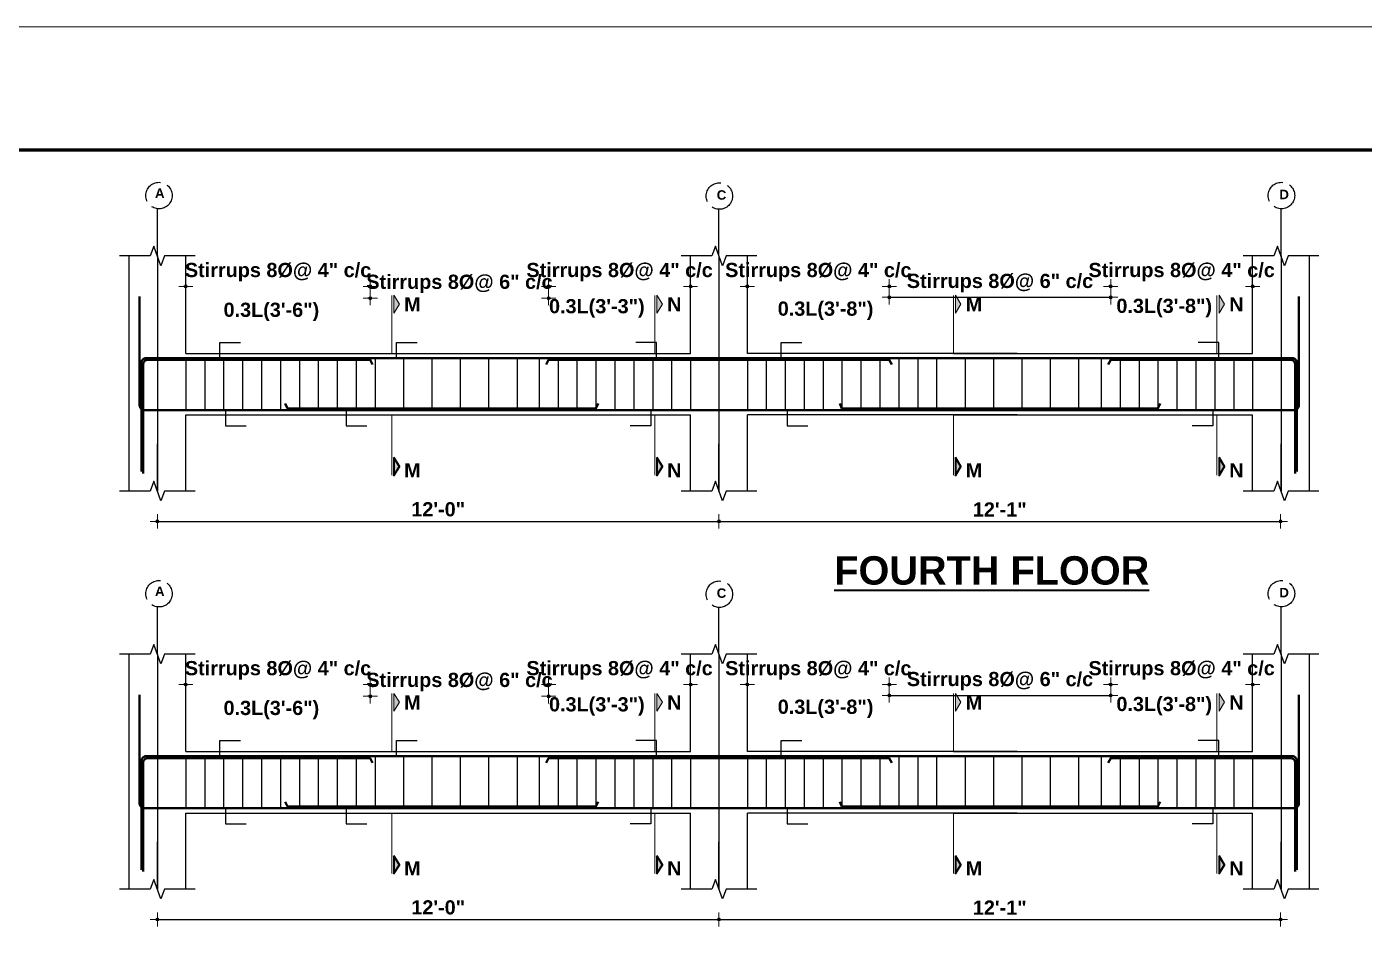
# Model space of a CAD drawing. Header units: inches. Extents: x -12073856 to 12321241, y -1226296 to 1319224.
# Drawn here: x 125632 to 126197, y 46108 to 46494 of the extents above; entities that cross this region are included whole.
import ezdxf
from ezdxf.enums import TextEntityAlignment as Align

# ---------------------------------------------------------------- set-up
doc = ezdxf.new("R2010")
doc.units = ezdxf.units.IN
doc.header["$MEASUREMENT"] = 0
doc.header["$PDMODE"] = 35
doc.linetypes.add('ACAD_ISO02W100', pattern=[15, 12, -3])
for name, color, linetype, lineweight in [('BAR', 5, 'Continuous', 40), ('BORDER', 7, 'Continuous', 60), ('Dimension', 130, 'Continuous', 9), ('Hatch', 9, 'Continuous', 9), ('HATCH1', 4, 'ACAD_ISO02W100', 13), ('TEXT', 255, 'Continuous', 35), ('Window', 3, 'Continuous', 0)]:
    doc.layers.add(name, color=color, linetype=linetype, lineweight=lineweight)
doc.layers.add('STIRRUP', color=10, linetype='Continuous')
doc.styles.add('1.8 str', font='times.ttf', dxfattribs={"width": 0.8, "height": 6})
doc.styles.add('STYLE1', font='arialbd.ttf')
doc.dimstyles.new('1.4', dxfattribs={"dimscale": 0, "dimtxt": 6, "dimasz": 0.5, "dimexe": 2, "dimexo": 9, "dimgap": 2, "dimtad": 1, "dimdec": 0, "dimlfac": 0.5, "dimzin": 3, "dimdsep": 46, "dimlunit": 4, "dimtxsty": '1.8 str', "dimblk": 'DIM', "dimcen": 3, "dimdle": 3, "dimse1": 1, "dimse2": 1, "dimclrd": 256, "dimclre": 256, "dimclrt": 7, "dimadec": 1, "dimazin": 2, "dimtfac": 1, "dimtdec": 0, "dimtix": 1, "dimtofl": 0, "dimtmove": 2, "dimatfit": 3, "dimldrblk": 'ARROW', "dimfxl": 2, "dimfrac": 2, "dimtolj": 2, "dimtzin": 0, "dimarcsym": 0})

# ---------------------------------------------------------------- blocks, each defined once
blk = doc.blocks.new('DIM')
at = {"layer": 'Dimension'}
h = blk.add_hatch(color=256, dxfattribs=at)
h.paths.add_polyline_path([(0, 1.3), (0, 0), (1.3, 0, 0.414214)])
h.paths.add_polyline_path([(1.3, 0), (0, 0), (0, -1.3, 0.414214)])
h.paths.add_polyline_path([(0, 0), (-1.3, 0, 0.414214), (0, -1.3)])
h.paths.add_polyline_path([(0, 1.3, 0.414214), (-1.3, 0), (0, 0)])
for p, q in [((-6, 0), (6, 0)), ((0, 6), (0, -6))]:
    blk.add_line(p, q, dxfattribs=at)
blk.add_circle((0, 0), 1.28, dxfattribs=at)
blk = doc.blocks.new('*D987')
at = {"layer": 'Defpoints', "color": 0, "ltscale": 10, "transparency": 16777216}
for p in [(125777.27, 46215.7), (125699.27, 46203.72), (125777.27, 46199.16)]:
    blk.add_point(p, dxfattribs=at)
at = {"layer": 'Dimension', "lineweight": -2, "ltscale": 10, "transparency": 16777216}
for p, q in [((125698.77, 46215.7), (125698.27, 46215.7)), ((125777.77, 46215.7), (125778.27, 46215.7))]:
    blk.add_line(p, q, dxfattribs=at)
at = {"layer": 'Dimension', "lineweight": -2, "ltscale": 10, "transparency": 16777216, "xscale": 0.5, "yscale": 0.5, "zscale": 0.5}
blk.add_blockref('DIM', (125699.27, 46215.7), dxfattribs=at)
at = {"layer": 'Dimension', "lineweight": -2, "ltscale": 10, "transparency": 16777216, "xscale": 0.5, "yscale": 0.5, "zscale": 0.5, "rotation": 180}
blk.add_blockref('DIM', (125777.27, 46215.7), dxfattribs=at)
at = {"layer": 'Dimension', "color": 7, "ltscale": 10, "transparency": 16777216, "insert": (125738.27, 46221.73), "char_height": 6, "attachment_point": 5, "style": 'STYLE1'}
blk.add_mtext('\\A2;Stirrups 8%%C@ 4" c/c', dxfattribs=at)
blk = doc.blocks.new('ARROW')
at = {"layer": 'Hatch'}
h = blk.add_hatch(color=256, dxfattribs=at)
h.dxf.hatch_style = 1
h.paths.add_polyline_path([(12191115.8, -1270860.1), (12191485.4, -1270660.1), (12191115.8, -1270660.1)])
for p, q in [((12191115.8, -1270860.1), (12191115.8, -1270060.1)), ((12191015.8, -1270160.1), (12196382.9, -1270160.1)), ((12191485.4, -1270660.1), (12190746.1, -1270660.1)), ((12190746.1, -1270660.1), (12191115.8, -1270860.1)), ((12191485.4, -1270660.1), (12191115.8, -1270860.1))]:
    blk.add_line(p, q, dxfattribs=at)
blk = doc.blocks.new('*D988')
at = {"layer": 'Defpoints', "color": 0, "ltscale": 10, "transparency": 16777216}
for p in [(125852.62, 46210.72), (125777.27, 46194.18), (125852.62, 46179.66)]:
    blk.add_point(p, dxfattribs=at)
at = {"layer": 'Dimension', "lineweight": -2, "ltscale": 10, "transparency": 16777216}
for p, q in [((125776.77, 46210.72), (125776.27, 46210.72)), ((125853.12, 46210.72), (125853.62, 46210.72))]:
    blk.add_line(p, q, dxfattribs=at)
at = {"layer": 'Dimension', "lineweight": -2, "ltscale": 10, "transparency": 16777216, "xscale": 0.5, "yscale": 0.5, "zscale": 0.5}
blk.add_blockref('DIM', (125777.27, 46210.72), dxfattribs=at)
at = {"layer": 'Dimension', "lineweight": -2, "ltscale": 10, "transparency": 16777216, "xscale": 0.5, "yscale": 0.5, "zscale": 0.5, "rotation": 180}
blk.add_blockref('DIM', (125852.62, 46210.72), dxfattribs=at)
at = {"layer": 'Dimension', "color": 7, "ltscale": 10, "transparency": 16777216, "insert": (125814.95, 46216.75), "char_height": 6, "attachment_point": 5, "style": 'STYLE1'}
blk.add_mtext('\\A2;Stirrups 8%%C@ 6" c/c', dxfattribs=at)
blk = doc.blocks.new('*D989')
at = {"layer": 'Defpoints', "color": 0, "ltscale": 10, "transparency": 16777216}
for p in [(125912.62, 46215.7), (125912.62, 46202.16), (125852.62, 46184.64)]:
    blk.add_point(p, dxfattribs=at)
at = {"layer": 'Dimension', "lineweight": -2, "ltscale": 10, "transparency": 16777216}
for p, q in [((125852.12, 46215.7), (125851.62, 46215.7)), ((125913.12, 46215.7), (125913.62, 46215.7))]:
    blk.add_line(p, q, dxfattribs=at)
at = {"layer": 'Dimension', "lineweight": -2, "ltscale": 10, "transparency": 16777216, "xscale": 0.5, "yscale": 0.5, "zscale": 0.5}
blk.add_blockref('DIM', (125852.62, 46215.7), dxfattribs=at)
at = {"layer": 'Dimension', "lineweight": -2, "ltscale": 10, "transparency": 16777216, "xscale": 0.5, "yscale": 0.5, "zscale": 0.5, "rotation": 180}
blk.add_blockref('DIM', (125912.62, 46215.7), dxfattribs=at)
at = {"layer": 'Dimension', "color": 7, "ltscale": 10, "transparency": 16777216, "insert": (125882.62, 46221.73), "char_height": 6, "attachment_point": 5, "style": 'STYLE1'}
blk.add_mtext('\\A2;Stirrups 8%%C@ 4" c/c', dxfattribs=at)
blk = doc.blocks.new('*D990')
at = {"layer": 'Defpoints', "color": 0, "ltscale": 10, "transparency": 16777216}
for p in [(125936.62, 46215.7), (125936.62, 46202.16), (125996.62, 46184.64)]:
    blk.add_point(p, dxfattribs=at)
at = {"layer": 'Dimension', "lineweight": -2, "ltscale": 10, "transparency": 16777216}
for p, q in [((125936.12, 46215.7), (125935.62, 46215.7)), ((125997.12, 46215.7), (125997.62, 46215.7))]:
    blk.add_line(p, q, dxfattribs=at)
at = {"layer": 'Dimension', "lineweight": -2, "ltscale": 10, "transparency": 16777216, "xscale": 0.5, "yscale": 0.5, "zscale": 0.5}
blk.add_blockref('DIM', (125936.62, 46215.7), dxfattribs=at)
at = {"layer": 'Dimension', "lineweight": -2, "ltscale": 10, "transparency": 16777216, "xscale": 0.5, "yscale": 0.5, "zscale": 0.5, "rotation": 180}
blk.add_blockref('DIM', (125996.62, 46215.7), dxfattribs=at)
at = {"layer": 'Dimension', "color": 7, "ltscale": 10, "transparency": 16777216, "insert": (125966.62, 46221.73), "char_height": 6, "attachment_point": 5, "style": 'STYLE1'}
blk.add_mtext('\\A2;Stirrups 8%%C@ 4" c/c', dxfattribs=at)
blk = doc.blocks.new('*D991')
at = {"layer": 'Defpoints', "color": 0, "ltscale": 10, "transparency": 16777216}
for p in [(126150.19, 46215.7), (126150.19, 46202.16), (126090.19, 46184.64)]:
    blk.add_point(p, dxfattribs=at)
at = {"layer": 'Dimension', "lineweight": -2, "ltscale": 10, "transparency": 16777216}
for p, q in [((126089.69, 46215.7), (126089.19, 46215.7)), ((126150.69, 46215.7), (126151.19, 46215.7))]:
    blk.add_line(p, q, dxfattribs=at)
at = {"layer": 'Dimension', "lineweight": -2, "ltscale": 10, "transparency": 16777216, "xscale": 0.5, "yscale": 0.5, "zscale": 0.5}
blk.add_blockref('DIM', (126090.19, 46215.7), dxfattribs=at)
at = {"layer": 'Dimension', "lineweight": -2, "ltscale": 10, "transparency": 16777216, "xscale": 0.5, "yscale": 0.5, "zscale": 0.5, "rotation": 180}
blk.add_blockref('DIM', (126150.19, 46215.7), dxfattribs=at)
at = {"layer": 'Dimension', "color": 7, "ltscale": 10, "transparency": 16777216, "insert": (126120.19, 46221.73), "char_height": 6, "attachment_point": 5, "style": 'STYLE1'}
blk.add_mtext('\\A2;Stirrups 8%%C@ 4" c/c', dxfattribs=at)
blk = doc.blocks.new('*D992')
at = {"layer": 'Defpoints', "color": 0, "ltscale": 10, "transparency": 16777216}
for p in [(126090.19, 46211.09), (125996.62, 46179.66), (126090.19, 46179.66)]:
    blk.add_point(p, dxfattribs=at)
at = {"layer": 'Dimension', "lineweight": -2, "ltscale": 10, "transparency": 16777216}
blk.add_line((125997.12, 46211.09), (126089.69, 46211.09), dxfattribs=at)
at = {"layer": 'Dimension', "lineweight": -2, "ltscale": 10, "transparency": 16777216, "xscale": 0.5, "yscale": 0.5, "zscale": 0.5, "rotation": 180}
blk.add_blockref('DIM', (125996.62, 46211.09), dxfattribs=at)
at = {"layer": 'Dimension', "lineweight": -2, "ltscale": 10, "transparency": 16777216, "xscale": 0.5, "yscale": 0.5, "zscale": 0.5}
blk.add_blockref('DIM', (126090.19, 46211.09), dxfattribs=at)
at = {"layer": 'Dimension', "color": 7, "ltscale": 10, "transparency": 16777216, "insert": (126043.41, 46217.12), "char_height": 6, "attachment_point": 5, "style": 'STYLE1'}
blk.add_mtext('\\A2;Stirrups 8%%C@ 6" c/c', dxfattribs=at)
blk = doc.blocks.new('*D993')
at = {"layer": 'Defpoints', "color": 0, "ltscale": 10, "transparency": 16777216}
for p in [(125924.62, 46129.2), (126161.98, 46129.2), (126161.98, 46116.39)]:
    blk.add_point(p, dxfattribs=at)
at = {"layer": 'Dimension', "lineweight": -2, "ltscale": 10, "transparency": 16777216}
blk.add_line((125925.12, 46116.39), (126161.48, 46116.39), dxfattribs=at)
at = {"layer": 'Dimension', "lineweight": -2, "ltscale": 10, "transparency": 16777216, "xscale": 0.5, "yscale": 0.5, "zscale": 0.5, "rotation": 180}
blk.add_blockref('DIM', (125924.62, 46116.39), dxfattribs=at)
at = {"layer": 'Dimension', "lineweight": -2, "ltscale": 10, "transparency": 16777216, "xscale": 0.5, "yscale": 0.5, "zscale": 0.5}
blk.add_blockref('DIM', (126161.98, 46116.39), dxfattribs=at)
at = {"layer": 'Dimension', "color": 7, "ltscale": 10, "transparency": 16777216, "insert": (126043.3, 46121.4), "char_height": 6, "attachment_point": 5, "style": 'STYLE1'}
blk.add_mtext('\\A2;12\'-1"', dxfattribs=at)
blk = doc.blocks.new('*D996')
at = {"layer": 'Defpoints', "color": 0, "ltscale": 10, "transparency": 16777216}
for p in [(125687.27, 46129.2), (125924.62, 46129.2), (125924.62, 46116.39)]:
    blk.add_point(p, dxfattribs=at)
at = {"layer": 'Dimension', "lineweight": -2, "ltscale": 10, "transparency": 16777216}
blk.add_line((125687.77, 46116.39), (125924.12, 46116.39), dxfattribs=at)
at = {"layer": 'Dimension', "lineweight": -2, "ltscale": 10, "transparency": 16777216, "xscale": 0.5, "yscale": 0.5, "zscale": 0.5, "rotation": 180}
blk.add_blockref('DIM', (125687.27, 46116.39), dxfattribs=at)
at = {"layer": 'Dimension', "lineweight": -2, "ltscale": 10, "transparency": 16777216, "xscale": 0.5, "yscale": 0.5, "zscale": 0.5}
blk.add_blockref('DIM', (125924.62, 46116.39), dxfattribs=at)
at = {"layer": 'Dimension', "color": 7, "ltscale": 10, "transparency": 16777216, "insert": (125805.95, 46121.46), "char_height": 6, "attachment_point": 5, "style": 'STYLE1'}
blk.add_mtext('\\A2;12\'-0"', dxfattribs=at)
blk = doc.blocks.new('*D997')
at = {"layer": 'Defpoints', "color": 0, "ltscale": 10, "transparency": 16777216}
for p in [(125924.62, 46129.2), (126161.98, 46129.2), (126161.98, 46116.39)]:
    blk.add_point(p, dxfattribs=at)
at = {"layer": 'Dimension', "lineweight": -2, "ltscale": 10, "transparency": 16777216}
blk.add_line((125925.12, 46116.39), (126161.48, 46116.39), dxfattribs=at)
at = {"layer": 'Dimension', "lineweight": -2, "ltscale": 10, "transparency": 16777216, "xscale": 0.5, "yscale": 0.5, "zscale": 0.5, "rotation": 180}
blk.add_blockref('DIM', (125924.62, 46116.39), dxfattribs=at)
at = {"layer": 'Dimension', "lineweight": -2, "ltscale": 10, "transparency": 16777216, "xscale": 0.5, "yscale": 0.5, "zscale": 0.5}
blk.add_blockref('DIM', (126161.98, 46116.39), dxfattribs=at)
at = {"layer": 'Dimension', "color": 7, "ltscale": 10, "transparency": 16777216, "insert": (126043.3, 46121.4), "char_height": 6, "attachment_point": 5, "style": 'STYLE1'}
blk.add_mtext('\\A2;12\'-1"', dxfattribs=at)
blk = doc.blocks.new('*D1012')
at = {"layer": 'Defpoints', "color": 0, "ltscale": 10, "transparency": 16777216}
for p in [(125777.27, 46383.99), (125699.27, 46372.02), (125777.27, 46367.45)]:
    blk.add_point(p, dxfattribs=at)
at = {"layer": 'Dimension', "lineweight": -2, "ltscale": 10, "transparency": 16777216}
for p, q in [((125698.77, 46383.99), (125698.27, 46383.99)), ((125777.77, 46383.99), (125778.27, 46383.99))]:
    blk.add_line(p, q, dxfattribs=at)
at = {"layer": 'Dimension', "lineweight": -2, "ltscale": 10, "transparency": 16777216, "xscale": 0.5, "yscale": 0.5, "zscale": 0.5}
blk.add_blockref('DIM', (125699.27, 46383.99), dxfattribs=at)
at = {"layer": 'Dimension', "lineweight": -2, "ltscale": 10, "transparency": 16777216, "xscale": 0.5, "yscale": 0.5, "zscale": 0.5, "rotation": 180}
blk.add_blockref('DIM', (125777.27, 46383.99), dxfattribs=at)
at = {"layer": 'Dimension', "color": 7, "ltscale": 10, "transparency": 16777216, "insert": (125738.27, 46390.02), "char_height": 6, "attachment_point": 5, "style": 'STYLE1'}
blk.add_mtext('\\A2;Stirrups 8%%C@ 4" c/c', dxfattribs=at)
blk = doc.blocks.new('*D1013')
at = {"layer": 'Defpoints', "color": 0, "ltscale": 10, "transparency": 16777216}
for p in [(125852.62, 46379.01), (125777.27, 46362.47), (125852.62, 46347.96)]:
    blk.add_point(p, dxfattribs=at)
at = {"layer": 'Dimension', "lineweight": -2, "ltscale": 10, "transparency": 16777216}
for p, q in [((125776.77, 46379.01), (125776.27, 46379.01)), ((125853.12, 46379.01), (125853.62, 46379.01))]:
    blk.add_line(p, q, dxfattribs=at)
at = {"layer": 'Dimension', "lineweight": -2, "ltscale": 10, "transparency": 16777216, "xscale": 0.5, "yscale": 0.5, "zscale": 0.5}
blk.add_blockref('DIM', (125777.27, 46379.01), dxfattribs=at)
at = {"layer": 'Dimension', "lineweight": -2, "ltscale": 10, "transparency": 16777216, "xscale": 0.5, "yscale": 0.5, "zscale": 0.5, "rotation": 180}
blk.add_blockref('DIM', (125852.62, 46379.01), dxfattribs=at)
at = {"layer": 'Dimension', "color": 7, "ltscale": 10, "transparency": 16777216, "insert": (125814.95, 46385.04), "char_height": 6, "attachment_point": 5, "style": 'STYLE1'}
blk.add_mtext('\\A2;Stirrups 8%%C@ 6" c/c', dxfattribs=at)
blk = doc.blocks.new('*D1014')
at = {"layer": 'Defpoints', "color": 0, "ltscale": 10, "transparency": 16777216}
for p in [(125912.62, 46383.99), (125912.62, 46370.45), (125852.62, 46352.94)]:
    blk.add_point(p, dxfattribs=at)
at = {"layer": 'Dimension', "lineweight": -2, "ltscale": 10, "transparency": 16777216}
for p, q in [((125852.12, 46383.99), (125851.62, 46383.99)), ((125913.12, 46383.99), (125913.62, 46383.99))]:
    blk.add_line(p, q, dxfattribs=at)
at = {"layer": 'Dimension', "lineweight": -2, "ltscale": 10, "transparency": 16777216, "xscale": 0.5, "yscale": 0.5, "zscale": 0.5}
blk.add_blockref('DIM', (125852.62, 46383.99), dxfattribs=at)
at = {"layer": 'Dimension', "lineweight": -2, "ltscale": 10, "transparency": 16777216, "xscale": 0.5, "yscale": 0.5, "zscale": 0.5, "rotation": 180}
blk.add_blockref('DIM', (125912.62, 46383.99), dxfattribs=at)
at = {"layer": 'Dimension', "color": 7, "ltscale": 10, "transparency": 16777216, "insert": (125882.62, 46390.02), "char_height": 6, "attachment_point": 5, "style": 'STYLE1'}
blk.add_mtext('\\A2;Stirrups 8%%C@ 4" c/c', dxfattribs=at)
blk = doc.blocks.new('*D1015')
at = {"layer": 'Defpoints', "color": 0, "ltscale": 10, "transparency": 16777216}
for p in [(125936.62, 46383.99), (125936.62, 46370.45), (125996.62, 46352.94)]:
    blk.add_point(p, dxfattribs=at)
at = {"layer": 'Dimension', "lineweight": -2, "ltscale": 10, "transparency": 16777216}
for p, q in [((125936.12, 46383.99), (125935.62, 46383.99)), ((125997.12, 46383.99), (125997.62, 46383.99))]:
    blk.add_line(p, q, dxfattribs=at)
at = {"layer": 'Dimension', "lineweight": -2, "ltscale": 10, "transparency": 16777216, "xscale": 0.5, "yscale": 0.5, "zscale": 0.5}
blk.add_blockref('DIM', (125936.62, 46383.99), dxfattribs=at)
at = {"layer": 'Dimension', "lineweight": -2, "ltscale": 10, "transparency": 16777216, "xscale": 0.5, "yscale": 0.5, "zscale": 0.5, "rotation": 180}
blk.add_blockref('DIM', (125996.62, 46383.99), dxfattribs=at)
at = {"layer": 'Dimension', "color": 7, "ltscale": 10, "transparency": 16777216, "insert": (125966.62, 46390.02), "char_height": 6, "attachment_point": 5, "style": 'STYLE1'}
blk.add_mtext('\\A2;Stirrups 8%%C@ 4" c/c', dxfattribs=at)
blk = doc.blocks.new('*D1016')
at = {"layer": 'Defpoints', "color": 0, "ltscale": 10, "transparency": 16777216}
for p in [(126150.19, 46383.99), (126150.19, 46370.45), (126090.19, 46352.94)]:
    blk.add_point(p, dxfattribs=at)
at = {"layer": 'Dimension', "lineweight": -2, "ltscale": 10, "transparency": 16777216}
for p, q in [((126089.69, 46383.99), (126089.19, 46383.99)), ((126150.69, 46383.99), (126151.19, 46383.99))]:
    blk.add_line(p, q, dxfattribs=at)
at = {"layer": 'Dimension', "lineweight": -2, "ltscale": 10, "transparency": 16777216, "xscale": 0.5, "yscale": 0.5, "zscale": 0.5}
blk.add_blockref('DIM', (126090.19, 46383.99), dxfattribs=at)
at = {"layer": 'Dimension', "lineweight": -2, "ltscale": 10, "transparency": 16777216, "xscale": 0.5, "yscale": 0.5, "zscale": 0.5, "rotation": 180}
blk.add_blockref('DIM', (126150.19, 46383.99), dxfattribs=at)
at = {"layer": 'Dimension', "color": 7, "ltscale": 10, "transparency": 16777216, "insert": (126120.19, 46390.02), "char_height": 6, "attachment_point": 5, "style": 'STYLE1'}
blk.add_mtext('\\A2;Stirrups 8%%C@ 4" c/c', dxfattribs=at)
blk = doc.blocks.new('*D1017')
at = {"layer": 'Defpoints', "color": 0, "ltscale": 10, "transparency": 16777216}
for p in [(126090.19, 46379.38), (125996.62, 46347.96), (126090.19, 46347.96)]:
    blk.add_point(p, dxfattribs=at)
at = {"layer": 'Dimension', "lineweight": -2, "ltscale": 10, "transparency": 16777216}
blk.add_line((125997.12, 46379.38), (126089.69, 46379.38), dxfattribs=at)
at = {"layer": 'Dimension', "lineweight": -2, "ltscale": 10, "transparency": 16777216, "xscale": 0.5, "yscale": 0.5, "zscale": 0.5, "rotation": 180}
blk.add_blockref('DIM', (125996.62, 46379.38), dxfattribs=at)
at = {"layer": 'Dimension', "lineweight": -2, "ltscale": 10, "transparency": 16777216, "xscale": 0.5, "yscale": 0.5, "zscale": 0.5}
blk.add_blockref('DIM', (126090.19, 46379.38), dxfattribs=at)
at = {"layer": 'Dimension', "color": 7, "ltscale": 10, "transparency": 16777216, "insert": (126043.41, 46385.41), "char_height": 6, "attachment_point": 5, "style": 'STYLE1'}
blk.add_mtext('\\A2;Stirrups 8%%C@ 6" c/c', dxfattribs=at)
blk = doc.blocks.new('*D1018')
at = {"layer": 'Defpoints', "color": 0, "ltscale": 10, "transparency": 16777216}
for p in [(125924.62, 46297.5), (126161.98, 46297.5), (126161.98, 46284.68)]:
    blk.add_point(p, dxfattribs=at)
at = {"layer": 'Dimension', "lineweight": -2, "ltscale": 10, "transparency": 16777216}
blk.add_line((125925.12, 46284.68), (126161.48, 46284.68), dxfattribs=at)
at = {"layer": 'Dimension', "lineweight": -2, "ltscale": 10, "transparency": 16777216, "xscale": 0.5, "yscale": 0.5, "zscale": 0.5, "rotation": 180}
blk.add_blockref('DIM', (125924.62, 46284.68), dxfattribs=at)
at = {"layer": 'Dimension', "lineweight": -2, "ltscale": 10, "transparency": 16777216, "xscale": 0.5, "yscale": 0.5, "zscale": 0.5}
blk.add_blockref('DIM', (126161.98, 46284.68), dxfattribs=at)
at = {"layer": 'Dimension', "color": 7, "ltscale": 10, "transparency": 16777216, "insert": (126043.3, 46289.7), "char_height": 6, "attachment_point": 5, "style": 'STYLE1'}
blk.add_mtext('\\A2;12\'-1"', dxfattribs=at)
blk = doc.blocks.new('*D1021')
at = {"layer": 'Defpoints', "color": 0, "ltscale": 10, "transparency": 16777216}
for p in [(125687.27, 46297.5), (125924.62, 46297.5), (125924.62, 46284.68)]:
    blk.add_point(p, dxfattribs=at)
at = {"layer": 'Dimension', "lineweight": -2, "ltscale": 10, "transparency": 16777216}
blk.add_line((125687.77, 46284.68), (125924.12, 46284.68), dxfattribs=at)
at = {"layer": 'Dimension', "lineweight": -2, "ltscale": 10, "transparency": 16777216, "xscale": 0.5, "yscale": 0.5, "zscale": 0.5, "rotation": 180}
blk.add_blockref('DIM', (125687.27, 46284.68), dxfattribs=at)
at = {"layer": 'Dimension', "lineweight": -2, "ltscale": 10, "transparency": 16777216, "xscale": 0.5, "yscale": 0.5, "zscale": 0.5}
blk.add_blockref('DIM', (125924.62, 46284.68), dxfattribs=at)
at = {"layer": 'Dimension', "color": 7, "ltscale": 10, "transparency": 16777216, "insert": (125805.95, 46289.75), "char_height": 6, "attachment_point": 5, "style": 'STYLE1'}
blk.add_mtext('\\A2;12\'-0"', dxfattribs=at)
blk = doc.blocks.new('*D1022')
at = {"layer": 'Defpoints', "color": 0, "ltscale": 10, "transparency": 16777216}
for p in [(125924.62, 46297.5), (126161.98, 46297.5), (126161.98, 46284.68)]:
    blk.add_point(p, dxfattribs=at)
at = {"layer": 'Dimension', "lineweight": -2, "ltscale": 10, "transparency": 16777216}
blk.add_line((125925.12, 46284.68), (126161.48, 46284.68), dxfattribs=at)
at = {"layer": 'Dimension', "lineweight": -2, "ltscale": 10, "transparency": 16777216, "xscale": 0.5, "yscale": 0.5, "zscale": 0.5, "rotation": 180}
blk.add_blockref('DIM', (125924.62, 46284.68), dxfattribs=at)
at = {"layer": 'Dimension', "lineweight": -2, "ltscale": 10, "transparency": 16777216, "xscale": 0.5, "yscale": 0.5, "zscale": 0.5}
blk.add_blockref('DIM', (126161.98, 46284.68), dxfattribs=at)
at = {"layer": 'Dimension', "color": 7, "ltscale": 10, "transparency": 16777216, "insert": (126043.3, 46289.7), "char_height": 6, "attachment_point": 5, "style": 'STYLE1'}
blk.add_mtext('\\A2;12\'-1"', dxfattribs=at)

msp = doc.modelspace()

# ---------------------------------------------------------------- hatches: boundary and pattern name
at = {"layer": 'TEXT', "ltscale": 10}
for points in [[(125787.26, 46380.23), (125787.26, 46372.73), (125789.57, 46376.48)], [(125898.42, 46380.23), (125898.42, 46372.73), (125900.73, 46376.48)], [(126024.61, 46380.23), (126024.61, 46372.73), (126026.92, 46376.48)], [(126135.99, 46380.23), (126135.99, 46372.73), (126138.3, 46376.48)], [(125787.26, 46304.09), (125787.26, 46311.6), (125789.57, 46307.85)], [(125898.42, 46304.09), (125898.42, 46311.6), (125900.73, 46307.85)], [(126024.61, 46304.09), (126024.61, 46311.6), (126026.92, 46307.85)], [(126135.99, 46304.09), (126135.99, 46311.6), (126138.3, 46307.85)], [(125787.26, 46211.94), (125787.26, 46204.44), (125789.57, 46208.19)], [(125898.42, 46211.94), (125898.42, 46204.44), (125900.73, 46208.19)], [(126024.61, 46211.94), (126024.61, 46204.44), (126026.92, 46208.19)], [(126135.99, 46211.94), (126135.99, 46204.44), (126138.3, 46208.19)], [(125787.26, 46135.8), (125787.26, 46143.3), (125789.57, 46139.55)], [(125898.42, 46135.8), (125898.42, 46143.3), (125900.73, 46139.55)], [(126024.61, 46135.8), (126024.61, 46143.3), (126026.92, 46139.55)], [(126135.99, 46135.8), (126135.99, 46143.3), (126138.3, 46139.55)]]:
    msp.add_hatch(color=256, dxfattribs=at).paths.add_polyline_path(points)

# ---------------------------------------------------------------- linework, layer by layer
for p, q in [((125687.27, 46396.85), (125687.27, 46416.8)), ((125924.62, 46396.85), (125924.62, 46416.8)), ((126162.19, 46396.85), (126162.19, 46416.8)), ((125687.27, 46396.85), (125687.27, 46297.5)), ((125924.62, 46396.85), (125924.62, 46297.5)), ((126162.19, 46396.85), (126162.19, 46297.5)), ((125687.27, 46297.5), (125687.27, 46317.45)), ((125924.62, 46297.5), (125924.62, 46317.45)), ((126162.19, 46297.5), (126162.19, 46317.45)), ((125687.27, 46228.56), (125687.27, 46248.51)), ((125924.62, 46228.56), (125924.62, 46248.51)), ((126162.19, 46228.56), (126162.19, 46248.51)), ((125687.27, 46228.56), (125687.27, 46129.2)), ((125924.62, 46228.56), (125924.62, 46129.2)), ((126162.19, 46228.56), (126162.19, 46129.2)), ((125687.27, 46129.2), (125687.27, 46149.15)), ((125924.62, 46129.2), (125924.62, 46149.15)), ((126162.19, 46129.2), (126162.19, 46149.15))]:
    msp.add_line(p, q)
at = {"ltscale": 10}
for p, q in [((125675.27, 46329.69), (125675.27, 46396.85)), ((125699.27, 46355.69), (125699.27, 46396.85)), ((125912.62, 46355.69), (125912.62, 46396.85)), ((125936.62, 46355.69), (125936.62, 46396.85)), ((126150.19, 46355.69), (126150.19, 46396.85)), ((126174.19, 46352.94), (126174.19, 46396.85)), ((125699.27, 46355.69), (125897.57, 46355.69)), ((125819.27, 46355.69), (125912.62, 46355.69)), ((126050.62, 46355.69), (125936.62, 46355.69)), ((126023.76, 46355.69), (126150.19, 46355.69)), ((126174.19, 46297.5), (126174.19, 46352.94)), ((125675.27, 46297.5), (125675.27, 46329.69)), ((125699.27, 46297.5), (125699.27, 46329.69)), ((125699.27, 46329.69), (125895.79, 46329.69)), ((125819.27, 46329.69), (125912.62, 46329.69)), ((125912.62, 46297.5), (125912.62, 46329.69)), ((126050.62, 46329.69), (125936.62, 46329.69)), ((125936.62, 46297.5), (125936.62, 46329.69)), ((126023.76, 46329.69), (126150.19, 46329.69)), ((126150.19, 46297.5), (126150.19, 46329.69)), ((125675.27, 46161.39), (125675.27, 46228.56)), ((125699.27, 46187.39), (125699.27, 46228.56)), ((125912.62, 46187.39), (125912.62, 46228.56)), ((125936.62, 46187.39), (125936.62, 46228.56)), ((126150.19, 46187.39), (126150.19, 46228.56)), ((126174.19, 46184.64), (126174.19, 46228.56)), ((125699.27, 46187.39), (125813.27, 46187.39)), ((125788.31, 46187.39), (125912.62, 46187.39)), ((126050.62, 46187.39), (125936.62, 46187.39)), ((126023.76, 46187.39), (126150.19, 46187.39)), ((126174.19, 46129.2), (126174.19, 46184.64)), ((125675.27, 46129.2), (125675.27, 46161.39)), ((125699.27, 46129.2), (125699.27, 46161.39)), ((125699.27, 46161.39), (125813.27, 46161.39)), ((125786.41, 46161.39), (125912.62, 46161.39)), ((125912.62, 46129.2), (125912.62, 46161.39)), ((126050.62, 46161.39), (125936.62, 46161.39)), ((125936.62, 46129.2), (125936.62, 46161.39)), ((126023.76, 46161.39), (126150.19, 46161.39)), ((126150.19, 46129.2), (126150.19, 46161.39))]:
    msp.add_line(p, q, dxfattribs=at)
at = {"linetype": 'Continuous', "ltscale": 10}
for points in [[(125703.27, 46396.85), (125690.27, 46396.85), (125688.77, 46392.73), (125685.77, 46400.97), (125684.27, 46396.85), (125671.27, 46396.85)], [(125940.62, 46396.85), (125927.62, 46396.85), (125926.12, 46392.73), (125923.12, 46400.97), (125921.62, 46396.85), (125908.62, 46396.85)], [(126178.19, 46396.85), (126165.19, 46396.85), (126163.69, 46392.73), (126160.69, 46400.97), (126159.19, 46396.85), (126146.19, 46396.85)], [(125703.27, 46297.5), (125690.27, 46297.5), (125688.77, 46293.37), (125685.77, 46301.62), (125684.27, 46297.5), (125671.27, 46297.5)], [(125940.62, 46297.5), (125927.62, 46297.5), (125926.12, 46293.37), (125923.12, 46301.62), (125921.62, 46297.5), (125908.62, 46297.5)], [(126178.19, 46297.5), (126165.19, 46297.5), (126163.69, 46293.37), (126160.69, 46301.62), (126159.19, 46297.5), (126146.19, 46297.5)], [(125703.27, 46228.56), (125690.27, 46228.56), (125688.77, 46224.44), (125685.77, 46232.68), (125684.27, 46228.56), (125671.27, 46228.56)], [(125940.62, 46228.56), (125927.62, 46228.56), (125926.12, 46224.44), (125923.12, 46232.68), (125921.62, 46228.56), (125908.62, 46228.56)], [(126178.19, 46228.56), (126165.19, 46228.56), (126163.69, 46224.44), (126160.69, 46232.68), (126159.19, 46228.56), (126146.19, 46228.56)], [(125703.27, 46129.2), (125690.27, 46129.2), (125688.77, 46125.08), (125685.77, 46133.32), (125684.27, 46129.2), (125671.27, 46129.2)], [(125940.62, 46129.2), (125927.62, 46129.2), (125926.12, 46125.08), (125923.12, 46133.32), (125921.62, 46129.2), (125908.62, 46129.2)], [(126178.19, 46129.2), (126165.19, 46129.2), (126163.69, 46125.08), (126160.69, 46133.32), (126159.19, 46129.2), (126146.19, 46129.2)]]:
    msp.add_lwpolyline(points, dxfattribs=at)
at = {"layer": 'BAR', "ltscale": 10}
for p, q in [((125924.62, 46353.69), (125819.27, 46353.69)), ((125924.62, 46353.69), (126050.62, 46353.69)), ((126162.19, 46353.69), (126040.62, 46353.69)), ((125924.62, 46331.69), (125819.27, 46331.69)), ((125924.62, 46331.69), (126050.62, 46331.69)), ((126162.19, 46331.69), (126040.62, 46331.69)), ((125924.62, 46185.39), (125803.27, 46185.39)), ((125924.62, 46185.39), (126050.62, 46185.39)), ((126162.19, 46185.39), (126040.62, 46185.39)), ((125924.62, 46163.39), (125803.27, 46163.39)), ((125924.62, 46163.39), (126050.62, 46163.39)), ((126162.19, 46163.39), (126040.62, 46163.39))]:
    msp.add_line(p, q, dxfattribs=at)
for points in [[(125699.27, 46331.69), (125681.79, 46331.69, -0.414214), (125679.77, 46333.7), (125679.77, 46379.69)], [(126150.19, 46331.69), (126167.68, 46331.69, 0.414214), (126169.69, 46333.7), (126169.69, 46379.69)], [(125680.52, 46305.69), (125680.52, 46351.67, -0.414214), (125682.54, 46353.69), (125699.27, 46353.69)], [(125681.27, 46304.94), (125681.27, 46350.92, -0.414214), (125683.29, 46352.94), (125699.27, 46352.94)], [(126168.94, 46305.69), (126168.94, 46351.67, 0.414214), (126166.93, 46353.69), (126150.19, 46353.69)], [(126168.19, 46304.94), (126168.19, 46350.92, 0.414214), (126166.18, 46352.94), (126150.19, 46352.94)], [(125699.27, 46163.39), (125681.79, 46163.39, -0.414214), (125679.77, 46165.41), (125679.77, 46211.39)], [(126150.19, 46163.39), (126167.68, 46163.39, 0.414214), (126169.69, 46165.41), (126169.69, 46211.39)], [(125680.52, 46137.39), (125680.52, 46183.38, -0.414214), (125682.54, 46185.39), (125699.27, 46185.39)], [(125681.27, 46136.64), (125681.27, 46182.63, -0.414214), (125683.29, 46184.64), (125699.27, 46184.64)], [(126168.94, 46137.39), (126168.94, 46183.38, 0.414214), (126166.93, 46185.39), (126150.19, 46185.39)], [(126168.19, 46136.64), (126168.19, 46182.63, 0.414214), (126166.18, 46184.64), (126150.19, 46184.64)]]:
    msp.add_lwpolyline(points, format="xyb", dxfattribs=at)
for points in [[(125687.27, 46353.69), (125829.27, 46353.69)], [(125687.27, 46352.94), (125777.27, 46352.94), (125778.23, 46350.94)], [(125851.58, 46350.94), (125852.62, 46352.94), (125924.62, 46352.94)], [(125997.67, 46350.94), (125996.62, 46352.94), (125924.62, 46352.94)], [(126089.15, 46350.94), (126090.19, 46352.94), (126162.19, 46352.94)], [(125741.32, 46334.44), (125742.27, 46332.44), (125829.27, 46332.44)], [(125873.58, 46334.44), (125872.62, 46332.44), (125819.27, 46332.44)], [(125975.67, 46334.44), (125976.62, 46332.44), (126050.62, 46332.44)], [(126111.15, 46334.44), (126110.19, 46332.44), (126040.62, 46332.44)], [(125829.27, 46331.69), (125687.27, 46331.69)], [(125687.27, 46185.39), (125813.27, 46185.39)], [(125687.27, 46184.64), (125777.27, 46184.64), (125778.23, 46182.64)], [(125851.58, 46182.64), (125852.62, 46184.64), (125924.62, 46184.64)], [(125997.67, 46182.64), (125996.62, 46184.64), (125924.62, 46184.64)], [(126089.15, 46182.64), (126090.19, 46184.64), (126162.19, 46184.64)], [(125741.32, 46166.14), (125742.27, 46164.14), (125813.27, 46164.14)], [(125873.58, 46166.14), (125872.62, 46164.14), (125803.27, 46164.14)], [(125975.67, 46166.14), (125976.62, 46164.14), (126050.62, 46164.14)], [(126111.15, 46166.14), (126110.19, 46164.14), (126040.62, 46164.14)], [(125813.27, 46163.39), (125687.27, 46163.39)]]:
    msp.add_lwpolyline(points, dxfattribs=at)
at = {"layer": 'BORDER'}
msp.add_lwpolyline([(126932.55, 46441.74), (126932.55, 44350.89), (123869.71, 44350.89), (123869.71, 46441.74)], close=True, dxfattribs=at)
at = {"layer": 'Dimension', "ltscale": 10}
for p, q in [((125786.41, 46355.69), (125786.41, 46380.18)), ((125897.57, 46355.69), (125897.57, 46380.18)), ((126023.76, 46355.69), (126023.76, 46380.18)), ((126135.13, 46355.69), (126135.13, 46380.18)), ((125786.41, 46304.14), (125786.41, 46329.69)), ((125897.57, 46304.14), (125897.57, 46329.69)), ((126023.76, 46304.14), (126023.76, 46329.69)), ((126135.13, 46304.14), (126135.13, 46329.69)), ((125786.41, 46187.39), (125786.41, 46211.89)), ((125897.57, 46187.39), (125897.57, 46211.89)), ((126023.76, 46187.39), (126023.76, 46211.89)), ((126135.13, 46187.39), (126135.13, 46211.89)), ((125786.41, 46135.85), (125786.41, 46161.39)), ((125897.57, 46135.85), (125897.57, 46161.39)), ((126023.76, 46135.85), (126023.76, 46161.39)), ((126135.13, 46135.85), (126135.13, 46161.39))]:
    msp.add_line(p, q, dxfattribs=at)
for points in [[(125787.26, 46372.73), (125787.26, 46380.23), (125789.57, 46376.48), (125787.26, 46372.73)], [(125898.42, 46372.73), (125898.42, 46380.23), (125900.73, 46376.48), (125898.42, 46372.73)], [(126024.61, 46372.73), (126024.61, 46380.23), (126026.92, 46376.48), (126024.61, 46372.73)], [(126135.99, 46372.73), (126135.99, 46380.23), (126138.3, 46376.48), (126135.99, 46372.73)], [(125787.26, 46204.44), (125787.26, 46211.94), (125789.57, 46208.19), (125787.26, 46204.44)], [(125898.42, 46204.44), (125898.42, 46211.94), (125900.73, 46208.19), (125898.42, 46204.44)], [(126024.61, 46204.44), (126024.61, 46211.94), (126026.92, 46208.19), (126024.61, 46204.44)], [(126135.99, 46204.44), (126135.99, 46211.94), (126138.3, 46208.19), (126135.99, 46204.44)]]:
    msp.add_lwpolyline(points, dxfattribs=at)
at = {"layer": 'HATCH1', "lineweight": 25}
for centre in [(125687.95, 46422.38), (125924.79, 46422.18), (126162.36, 46422.4), (125687.95, 46254.09), (125924.79, 46253.89), (126162.36, 46254.11)]:
    msp.add_circle(centre, 5.6, dxfattribs=at)
at = {"layer": 'STIRRUP'}
for p, q in [((125699.27, 46354.09), (125699.27, 46331.29)), ((125707.27, 46354.09), (125707.27, 46331.29)), ((125715.27, 46354.09), (125715.27, 46331.29)), ((125723.27, 46354.09), (125723.27, 46331.29)), ((125731.27, 46354.09), (125731.27, 46331.29)), ((125739.27, 46354.09), (125739.27, 46331.29)), ((125747.27, 46354.09), (125747.27, 46331.29)), ((125755.27, 46354.09), (125755.27, 46331.29)), ((125763.27, 46354.09), (125763.27, 46331.29)), ((125771.27, 46354.09), (125771.27, 46331.29)), ((125779.27, 46354.09), (125779.27, 46331.29)), ((125791.27, 46354.09), (125791.27, 46331.29)), ((125803.27, 46354.09), (125803.27, 46331.29)), ((125815.27, 46354.09), (125815.27, 46331.29)), ((125827.27, 46354.09), (125827.27, 46331.29)), ((125839.27, 46354.09), (125839.27, 46331.29)), ((125848.62, 46354.09), (125848.62, 46331.29)), ((125856.62, 46354.09), (125856.62, 46331.29)), ((125864.62, 46354.09), (125864.62, 46331.29)), ((125872.62, 46354.09), (125872.62, 46331.29)), ((125880.62, 46354.09), (125880.62, 46331.29)), ((125888.62, 46354.09), (125888.62, 46331.29)), ((125896.62, 46354.09), (125896.62, 46331.29)), ((125904.62, 46354.09), (125904.62, 46331.29)), ((125912.62, 46354.09), (125912.62, 46331.29)), ((125936.62, 46354.09), (125936.62, 46331.29)), ((125944.62, 46354.09), (125944.62, 46331.29)), ((125952.62, 46354.09), (125952.62, 46331.29)), ((125960.62, 46354.09), (125960.62, 46331.29)), ((125968.62, 46354.09), (125968.62, 46331.29)), ((125976.62, 46354.09), (125976.62, 46331.29)), ((125984.62, 46354.09), (125984.62, 46331.29)), ((125992.62, 46354.09), (125992.62, 46331.29)), ((126000.62, 46354.09), (126000.62, 46331.29)), ((126008.62, 46354.09), (126008.62, 46331.29)), ((126016.62, 46354.09), (126016.62, 46331.29)), ((126028.62, 46354.09), (126028.62, 46331.29)), ((126040.62, 46354.09), (126040.62, 46331.29)), ((126052.62, 46354.09), (126052.62, 46331.29)), ((126064.62, 46354.09), (126064.62, 46331.29)), ((126076.62, 46354.09), (126076.62, 46331.29)), ((126086.19, 46354.09), (126086.19, 46331.29)), ((126094.19, 46354.09), (126094.19, 46331.29)), ((126102.19, 46354.09), (126102.19, 46331.29)), ((126110.19, 46354.09), (126110.19, 46331.29)), ((126118.19, 46354.09), (126118.19, 46331.29)), ((126126.19, 46354.09), (126126.19, 46331.29)), ((126134.19, 46354.09), (126134.19, 46331.29)), ((126142.19, 46354.09), (126142.19, 46331.29)), ((126150.19, 46354.09), (126150.19, 46331.29)), ((125699.27, 46185.79), (125699.27, 46162.99)), ((125707.27, 46185.79), (125707.27, 46162.99)), ((125715.27, 46185.79), (125715.27, 46162.99)), ((125723.27, 46185.79), (125723.27, 46162.99)), ((125731.27, 46185.79), (125731.27, 46162.99)), ((125739.27, 46185.79), (125739.27, 46162.99)), ((125747.27, 46185.79), (125747.27, 46162.99)), ((125755.27, 46185.79), (125755.27, 46162.99)), ((125763.27, 46185.79), (125763.27, 46162.99)), ((125771.27, 46185.79), (125771.27, 46162.99)), ((125779.27, 46185.79), (125779.27, 46162.99)), ((125791.27, 46185.79), (125791.27, 46162.99)), ((125803.27, 46185.79), (125803.27, 46162.99)), ((125815.27, 46185.79), (125815.27, 46162.99)), ((125827.27, 46185.79), (125827.27, 46162.99)), ((125839.27, 46185.79), (125839.27, 46162.99)), ((125848.62, 46185.79), (125848.62, 46162.99)), ((125856.62, 46185.79), (125856.62, 46162.99)), ((125864.62, 46185.79), (125864.62, 46162.99)), ((125872.62, 46185.79), (125872.62, 46162.99)), ((125880.62, 46185.79), (125880.62, 46162.99)), ((125888.62, 46185.79), (125888.62, 46162.99)), ((125896.62, 46185.79), (125896.62, 46162.99)), ((125904.62, 46185.79), (125904.62, 46162.99)), ((125912.62, 46185.79), (125912.62, 46162.99)), ((125936.62, 46185.79), (125936.62, 46162.99)), ((125944.62, 46185.79), (125944.62, 46162.99)), ((125952.62, 46185.79), (125952.62, 46162.99)), ((125960.62, 46185.79), (125960.62, 46162.99)), ((125968.62, 46185.79), (125968.62, 46162.99)), ((125976.62, 46185.79), (125976.62, 46162.99)), ((125984.62, 46185.79), (125984.62, 46162.99)), ((125992.62, 46185.79), (125992.62, 46162.99)), ((126000.62, 46185.79), (126000.62, 46162.99)), ((126008.62, 46185.79), (126008.62, 46162.99)), ((126016.62, 46185.79), (126016.62, 46162.99)), ((126028.62, 46185.79), (126028.62, 46162.99)), ((126040.62, 46185.79), (126040.62, 46162.99)), ((126052.62, 46185.79), (126052.62, 46162.99)), ((126064.62, 46185.79), (126064.62, 46162.99)), ((126076.62, 46185.79), (126076.62, 46162.99)), ((126086.19, 46185.79), (126086.19, 46162.99)), ((126094.19, 46185.79), (126094.19, 46162.99)), ((126102.19, 46185.79), (126102.19, 46162.99)), ((126110.19, 46185.79), (126110.19, 46162.99)), ((126118.19, 46185.79), (126118.19, 46162.99)), ((126126.19, 46185.79), (126126.19, 46162.99)), ((126134.19, 46185.79), (126134.19, 46162.99)), ((126142.19, 46185.79), (126142.19, 46162.99)), ((126150.19, 46185.79), (126150.19, 46162.99))]:
    msp.add_line(p, q, dxfattribs=at)
at = {"layer": 'TEXT', "ltscale": 10}
for points in [[(125787.26, 46311.6), (125787.26, 46304.09), (125789.57, 46307.85), (125787.26, 46311.6)], [(125898.42, 46311.6), (125898.42, 46304.09), (125900.73, 46307.85), (125898.42, 46311.6)], [(126024.61, 46311.6), (126024.61, 46304.09), (126026.92, 46307.85), (126024.61, 46311.6)], [(126135.99, 46311.6), (126135.99, 46304.09), (126138.3, 46307.85), (126135.99, 46311.6)], [(125787.26, 46143.3), (125787.26, 46135.8), (125789.57, 46139.55), (125787.26, 46143.3)], [(125898.42, 46143.3), (125898.42, 46135.8), (125900.73, 46139.55), (125898.42, 46143.3)], [(126024.61, 46143.3), (126024.61, 46135.8), (126026.92, 46139.55), (126024.61, 46143.3)], [(126135.99, 46143.3), (126135.99, 46135.8), (126138.3, 46139.55), (126135.99, 46143.3)]]:
    msp.add_lwpolyline(points, dxfattribs=at)
at = {"layer": 'Window'}
msp.add_lwpolyline([(126984.55, 46493.74), (126984.55, 44298.89), (123817.71, 44298.89), (123817.71, 46493.74)], close=True, dxfattribs=at)

# ---------------------------------------------------------------- texts
at = {"layer": 'HATCH1', "lineweight": 25, "style": 'STYLE1'}
for s, p in [('A', (125686.26, 46421.39)), ('C', (125923.69, 46420.63)), ('D', (126161.49, 46420.85)), ('A', (125686.26, 46253.1)), ('C', (125923.69, 46252.34)), ('D', (126161.49, 46252.56))]:
    msp.add_text(s, height=4, dxfattribs=at).set_placement(p)
at = {"layer": 'TEXT', "ltscale": 10, "style": 'STYLE1'}
for s, p in [('M', (125791.55, 46373.4)), ('N', (125902.73, 46373.4)), ('M', (126028.9, 46373.4)), ('N', (126140.29, 46373.4)), ('M', (125791.55, 46303.27)), ('N', (125902.73, 46303.27)), ('M', (126028.9, 46303.27)), ('N', (126140.29, 46303.27)), ('M', (125791.55, 46205.1)), ('N', (125902.73, 46205.1)), ('M', (126028.9, 46205.1)), ('N', (126140.29, 46205.1)), ('M', (125791.55, 46134.98)), ('N', (125902.73, 46134.98)), ('M', (126028.9, 46134.98)), ('N', (126140.29, 46134.98))]:
    msp.add_text(s, height=6, dxfattribs=at).set_placement(p)
at = {"layer": 'TEXT', "style": 'STYLE1'}
for s, p in [('0.3L(3\'-3")', (125852.79, 46372.63)), ('0.3L(3\'-8")', (126092.6, 46372.77)), ('0.3L(3\'-6")', (125715.23, 46371.11)), ('0.3L(3\'-8")', (125949.47, 46371.6)), ('0.3L(3\'-3")', (125852.79, 46204.34)), ('0.3L(3\'-8")', (125949.47, 46203.31)), ('0.3L(3\'-8")', (126092.6, 46204.48)), ('0.3L(3\'-6")', (125715.23, 46202.82))]:
    msp.add_text(s, height=6, dxfattribs=at).set_placement(p)
msp.add_text('%%UFOURTH FLOOR', height=12, dxfattribs=at).set_placement((126039.94, 46263.94), align=Align.MIDDLE_CENTER)

# ---------------------------------------------------------------- dimensions: what is measured, and where the dimension line sits
at = {"layer": 'Dimension', "ltscale": 10}
for base, p1, p2, text, picture, middle in [((125777.27, 46383.99), (125699.27, 46372.02), (125777.27, 46367.45), 'Stirrups 8%%C@ 4" c/c', '*D1012', (125738.27, 46390.02)), ((125912.62, 46383.99), (125852.62, 46352.94), (125912.62, 46370.45), 'Stirrups 8%%C@ 4" c/c', '*D1014', (125882.62, 46390.02)), ((126150.19, 46383.99), (126090.19, 46352.94), (126150.19, 46370.45), 'Stirrups 8%%C@ 4" c/c', '*D1016', (126120.19, 46390.02)), ((125852.62, 46379.01), (125777.27, 46362.47), (125852.62, 46347.96), 'Stirrups 8%%C@ 6" c/c', '*D1013', (125814.95, 46385.04)), ((126090.19, 46379.38), (125996.62, 46347.96), (126090.19, 46347.96), 'Stirrups 8%%C@ 6" c/c', '*D1017', (126043.41, 46385.41)), ((125924.62, 46284.68), (125687.27, 46297.5), (125924.62, 46297.5), '12\'-0"', '*D1021', (125805.95, 46289.75)), ((126161.98, 46284.68), (125924.62, 46297.5), (126161.98, 46297.5), '12\'-1"', '*D1018', (126043.3, 46289.7)), ((126161.98, 46284.68), (125924.62, 46297.5), (126161.98, 46297.5), '12\'-1"', '*D1022', (126043.3, 46289.7)), ((125777.27, 46215.7), (125699.27, 46203.72), (125777.27, 46199.16), 'Stirrups 8%%C@ 4" c/c', '*D987', (125738.27, 46221.73)), ((125912.62, 46215.7), (125852.62, 46184.64), (125912.62, 46202.16), 'Stirrups 8%%C@ 4" c/c', '*D989', (125882.62, 46221.73)), ((126150.19, 46215.7), (126090.19, 46184.64), (126150.19, 46202.16), 'Stirrups 8%%C@ 4" c/c', '*D991', (126120.19, 46221.73)), ((125852.62, 46210.72), (125777.27, 46194.18), (125852.62, 46179.66), 'Stirrups 8%%C@ 6" c/c', '*D988', (125814.95, 46216.75)), ((126090.19, 46211.09), (125996.62, 46179.66), (126090.19, 46179.66), 'Stirrups 8%%C@ 6" c/c', '*D992', (126043.41, 46217.12)), ((125924.62, 46116.39), (125687.27, 46129.2), (125924.62, 46129.2), '12\'-0"', '*D996', (125805.95, 46121.46)), ((126161.98, 46116.39), (125924.62, 46129.2), (126161.98, 46129.2), '12\'-1"', '*D993', (126043.3, 46121.4)), ((126161.98, 46116.39), (125924.62, 46129.2), (126161.98, 46129.2), '12\'-1"', '*D997', (126043.3, 46121.4))]:
    dim = msp.add_linear_dim(base=base, p1=p1, p2=p2, text=text, dimstyle='1.4', override={"dimscale": 1, "dimtxsty": 'STYLE1'}, dxfattribs=at)
    dim.commit()
    dim.dimension.update_dxf_attribs({"geometry": picture, "text_midpoint": middle})
for base, p1, p2, picture, middle in [((125936.62, 46383.99), (125996.62, 46352.94), (125936.62, 46370.45), '*D1015', (125966.62, 46390.02)), ((125936.62, 46215.7), (125996.62, 46184.64), (125936.62, 46202.16), '*D990', (125966.62, 46221.73))]:
    dim = msp.add_linear_dim(base=base, p1=p1, p2=p2, angle=180, text='Stirrups 8%%C@ 4" c/c', dimstyle='1.4', override={"dimscale": 1, "dimtxsty": 'STYLE1'}, dxfattribs=at)
    dim.commit()
    dim.dimension.update_dxf_attribs({"geometry": picture, "text_midpoint": middle})

# ---------------------------------------------------------------- leaders
for points in [[(125713.63, 46354.09), (125713.63, 46360.3), (125722.35, 46360.3)], [(125788.31, 46354.09), (125788.31, 46360.3), (125797.03, 46360.3)], [(125898.27, 46354.09), (125898.27, 46360.3), (125889.55, 46360.3)], [(125950.98, 46354.09), (125950.98, 46360.3), (125959.7, 46360.3)], [(126135.84, 46354.09), (126135.84, 46360.3), (126127.12, 46360.3)], [(125716.11, 46331.29), (125716.11, 46325.08), (125724.83, 46325.08)], [(125767.04, 46331.29), (125767.04, 46325.08), (125775.76, 46325.08)], [(125895.79, 46331.29), (125895.79, 46325.08), (125887.07, 46325.08)], [(125953.46, 46331.29), (125953.46, 46325.08), (125962.18, 46325.08)], [(126133.35, 46331.29), (126133.35, 46325.08), (126124.63, 46325.08)], [(125713.63, 46185.79), (125713.63, 46192), (125722.35, 46192)], [(125788.31, 46185.79), (125788.31, 46192), (125797.03, 46192)], [(125898.27, 46185.79), (125898.27, 46192), (125889.55, 46192)], [(125950.98, 46185.79), (125950.98, 46192), (125959.7, 46192)], [(126135.84, 46185.79), (126135.84, 46192), (126127.12, 46192)], [(125716.11, 46162.99), (125716.11, 46156.79), (125724.83, 46156.79)], [(125767.04, 46162.99), (125767.04, 46156.79), (125775.76, 46156.79)], [(125895.79, 46162.99), (125895.79, 46156.79), (125887.07, 46156.79)], [(125953.46, 46162.99), (125953.46, 46156.79), (125962.18, 46156.79)], [(126133.35, 46162.99), (126133.35, 46156.79), (126124.63, 46156.79)]]:
    msp.add_leader(points, dimstyle='1.4', override={"dimscale": 1, "dimtxsty": 'STYLE1'}, dxfattribs=at)

doc.saveas('drawing.dxf')
